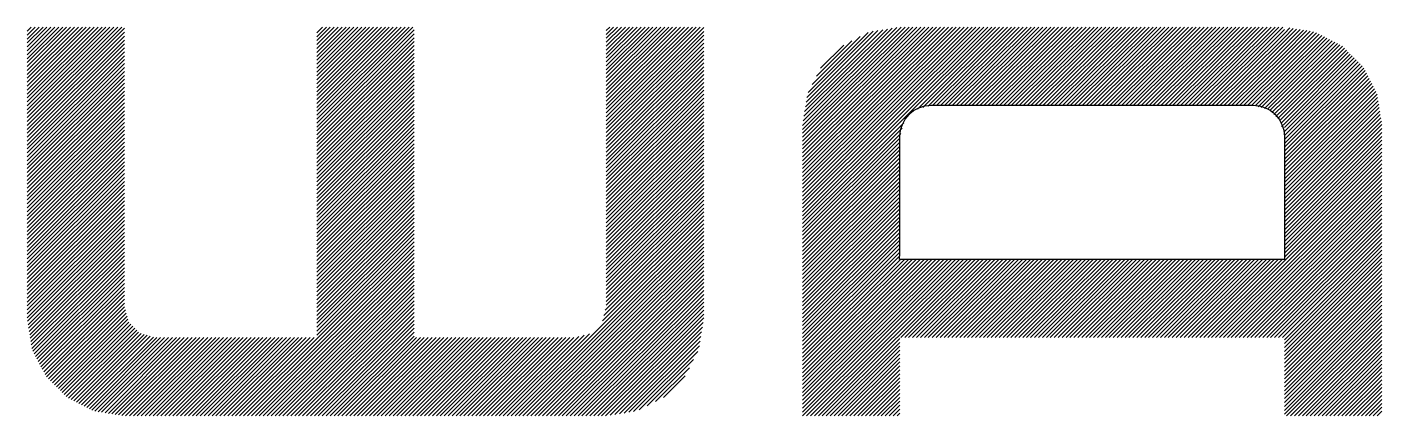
# Model space of a CAD drawing. Header units: millimetres. Extents: x -5 to 589, y -5 to 415.
# Drawn here: x 482.43 to 492.06, y 22.32 to 25.09 of the extents above; entities that cross this region are included whole.
import ezdxf

# ---------------------------------------------------------------- set-up
doc = ezdxf.new("R2010")
doc.units = ezdxf.units.MM
doc.header["$LTSCALE"] = 2
doc.layers.add('FRAME51', color=7, linetype='Continuous')

# ---------------------------------------------------------------- blocks, each defined once
blk = doc.blocks.new('A$C179A4FDD')
at = {"layer": 'FRAME51', "linetype": 'Continuous'}
for p, q in [((2.5949, 4.8759), (3.2676, 5.548)), ((2.5949, 4.9039), (3.2397, 5.548)), ((2.5949, 4.9318), (3.2117, 5.548)), ((2.5949, 4.9598), (3.1837, 5.548)), ((2.5949, 4.9877), (3.1557, 5.548)), ((2.5949, 5.0157), (3.1278, 5.548)), ((2.5949, 5.0436), (3.0998, 5.548)), ((2.5949, 5.0715), (3.0718, 5.548)), ((2.5949, 5.0995), (3.0439, 5.548)), ((2.5949, 5.1274), (3.0159, 5.548)), ((2.5949, 5.1554), (2.9879, 5.548)), ((2.5949, 5.1833), (2.9599, 5.548)), ((2.5949, 5.2113), (2.932, 5.548)), ((2.5949, 5.2392), (2.904, 5.548)), ((2.5949, 5.2671), (2.876, 5.548)), ((2.5949, 5.2951), (2.848, 5.548)), ((2.5949, 5.323), (2.8201, 5.548)), ((2.5949, 5.351), (2.7921, 5.548)), ((2.5949, 5.3789), (2.7641, 5.548)), ((2.5949, 5.4069), (2.7362, 5.548)), ((2.5949, 5.4348), (2.7082, 5.548)), ((2.5949, 5.4628), (2.6802, 5.548)), ((2.5949, 5.4907), (2.6522, 5.548)), ((2.5949, 5.5186), (2.6243, 5.548)), ((2.5949, 4.848), (3.2872, 5.5396)), ((2.5949, 4.82), (3.2872, 5.5117)), ((4.6534, 4.8646), (5.3375, 5.548)), ((4.6534, 4.8925), (5.3096, 5.548)), ((4.6534, 4.9204), (5.2816, 5.548)), ((4.6534, 4.9484), (5.2536, 5.548)), ((4.6534, 4.9763), (5.2257, 5.548)), ((4.6534, 5.0043), (5.1977, 5.548)), ((4.6534, 5.0322), (5.1697, 5.548)), ((4.6534, 5.0602), (5.1417, 5.548)), ((4.6534, 5.0881), (5.1138, 5.548)), ((4.6534, 5.1161), (5.0858, 5.548)), ((4.6534, 5.144), (5.0578, 5.548)), ((4.6534, 5.1719), (5.0299, 5.548)), ((4.6534, 5.1999), (5.0019, 5.548)), ((4.6534, 5.2278), (4.9739, 5.548)), ((4.6534, 5.2558), (4.9459, 5.548)), ((4.6534, 5.2837), (4.918, 5.548)), ((4.6534, 5.3117), (4.89, 5.548)), ((4.6534, 5.3396), (4.862, 5.548)), ((4.6534, 5.3675), (4.8341, 5.548)), ((4.6534, 5.3955), (4.8061, 5.548)), ((4.6534, 5.4234), (4.7781, 5.548)), ((4.6534, 5.4514), (4.7501, 5.548)), ((4.6534, 5.4793), (4.7222, 5.548)), ((4.6534, 5.5073), (4.6942, 5.548)), ((4.6534, 4.8366), (5.3457, 5.5282)), ((4.6534, 4.8087), (5.3457, 5.5003)), ((6.7119, 5.2723), (6.9879, 5.548)), ((6.7119, 5.3003), (6.9599, 5.548)), ((6.7119, 5.3282), (6.932, 5.548)), ((6.7119, 5.3562), (6.904, 5.548)), ((6.7119, 5.3841), (6.876, 5.548)), ((6.7119, 5.4121), (6.848, 5.548)), ((6.7119, 5.44), (6.8201, 5.548)), ((6.7119, 5.4679), (6.7921, 5.548)), ((6.7119, 5.4959), (6.7641, 5.548)), ((6.7119, 5.5238), (6.7361, 5.548)), ((6.712, 4.8811), (7.3795, 5.548)), ((6.712, 4.9091), (7.3515, 5.548)), ((6.712, 4.937), (7.3236, 5.548)), ((6.712, 4.965), (7.2956, 5.548)), ((6.712, 4.9929), (7.2676, 5.548)), ((6.712, 5.0208), (7.2396, 5.548)), ((6.712, 5.0488), (7.2117, 5.548)), ((6.712, 5.0767), (7.1837, 5.548)), ((6.712, 5.1047), (7.1557, 5.548)), ((6.712, 5.1326), (7.1278, 5.548)), ((6.712, 5.1606), (7.0998, 5.548)), ((6.712, 5.1885), (7.0718, 5.548)), ((6.712, 5.2164), (7.0438, 5.548)), ((6.712, 5.2444), (7.0159, 5.548)), ((6.712, 4.8532), (7.4046, 5.5451)), ((6.712, 4.8252), (7.4046, 5.5172)), ((8.1075, 4.1773), (9.4795, 5.548)), ((8.1075, 4.2053), (9.4515, 5.548)), ((8.1075, 4.2332), (9.4236, 5.548)), ((8.1075, 4.2612), (9.3956, 5.548)), ((8.1075, 4.2891), (9.3676, 5.548)), ((8.1075, 4.317), (9.3396, 5.548)), ((8.1075, 4.345), (9.3117, 5.548)), ((8.1075, 4.3729), (9.2837, 5.548)), ((8.1075, 4.4009), (9.2557, 5.548)), ((8.1075, 4.4288), (9.2278, 5.548)), ((8.1075, 4.4568), (9.1998, 5.548)), ((8.1075, 4.4847), (9.1718, 5.548)), ((8.1075, 4.5127), (9.1438, 5.548)), ((8.1075, 4.5406), (9.1159, 5.548)), ((8.1075, 4.5685), (9.0879, 5.548)), ((8.1075, 4.5965), (9.0599, 5.548)), ((8.1075, 4.6244), (9.032, 5.548)), ((8.1075, 4.6524), (9.004, 5.548)), ((8.1075, 4.6803), (8.976, 5.548)), ((8.1075, 4.7083), (8.948, 5.548)), ((8.1075, 4.7362), (8.9201, 5.548)), ((8.1075, 4.7642), (8.8921, 5.548)), ((8.1075, 4.7921), (8.8641, 5.548)), ((8.1075, 4.82), (8.8362, 5.548)), ((8.1075, 4.848), (8.8082, 5.548)), ((8.1113, 4.8797), (8.7765, 5.5443)), ((8.1166, 4.913), (8.7432, 5.539)), ((8.1219, 4.9463), (8.7099, 5.5336)), ((8.1273, 4.9795), (8.6766, 5.5283)), ((8.1326, 5.0128), (8.6432, 5.5229)), ((8.1379, 5.0461), (8.6099, 5.5176)), ((8.1464, 5.0825), (8.5741, 5.5097)), ((8.9233, 4.9644), (9.5075, 5.548)), ((8.9616, 4.9748), (9.5355, 5.548)), ((8.9999, 4.9851), (9.5634, 5.548)), ((9.0337, 4.9909), (9.5914, 5.548)), ((9.0617, 4.9909), (9.6194, 5.548)), ((9.0897, 4.9909), (9.6473, 5.548)), ((9.1176, 4.9909), (9.6753, 5.548)), ((9.1456, 4.9909), (9.7033, 5.548)), ((9.1736, 4.9909), (9.7313, 5.548)), ((9.2016, 4.9909), (9.7592, 5.548)), ((9.2295, 4.9909), (9.7872, 5.548)), ((9.2575, 4.9909), (9.8152, 5.548)), ((9.2855, 4.9909), (9.8431, 5.548)), ((9.3134, 4.9909), (9.8711, 5.548)), ((9.3414, 4.9909), (9.8991, 5.548)), ((9.3694, 4.9909), (9.9271, 5.548)), ((9.3974, 4.9909), (9.955, 5.548)), ((9.4253, 4.9909), (9.983, 5.548)), ((9.4533, 4.9909), (10.011, 5.548)), ((9.4813, 4.9909), (10.0389, 5.548)), ((9.5092, 4.9909), (10.0669, 5.548)), ((9.5372, 4.9909), (10.0949, 5.548)), ((9.5652, 4.9909), (10.1229, 5.548)), ((9.5932, 4.9909), (10.1508, 5.548)), ((9.6211, 4.9909), (10.1788, 5.548)), ((9.6491, 4.9909), (10.2068, 5.548)), ((9.6771, 4.9909), (10.2348, 5.548)), ((9.705, 4.9909), (10.2627, 5.548)), ((9.733, 4.9909), (10.2907, 5.548)), ((9.761, 4.9909), (10.3187, 5.548)), ((9.789, 4.9909), (10.3466, 5.548)), ((9.8169, 4.9909), (10.3746, 5.548)), ((9.8449, 4.9909), (10.4026, 5.548)), ((9.8729, 4.9909), (10.4306, 5.548)), ((9.9009, 4.9909), (10.4585, 5.548)), ((9.9288, 4.9909), (10.4865, 5.548)), ((9.9568, 4.9909), (10.5145, 5.548)), ((9.9848, 4.9909), (10.5424, 5.548)), ((10.0127, 4.9909), (10.5704, 5.548)), ((10.0407, 4.9909), (10.5984, 5.548)), ((10.0687, 4.9909), (10.6264, 5.548)), ((10.0967, 4.9909), (10.6543, 5.548)), ((10.1246, 4.9909), (10.6823, 5.548)), ((10.1526, 4.9909), (10.7103, 5.548)), ((10.1806, 4.9909), (10.7382, 5.548)), ((10.2085, 4.9909), (10.7662, 5.548)), ((10.2365, 4.9909), (10.7942, 5.548)), ((10.2645, 4.9909), (10.8222, 5.548)), ((10.2925, 4.9909), (10.8501, 5.548)), ((10.3204, 4.9909), (10.8781, 5.548)), ((10.3484, 4.9909), (10.9061, 5.548)), ((10.3764, 4.9909), (10.934, 5.548)), ((10.4043, 4.9909), (10.962, 5.548)), ((10.4323, 4.9909), (10.99, 5.548)), ((10.4603, 4.9909), (11.018, 5.548)), ((10.4883, 4.9909), (11.0459, 5.548)), ((10.5162, 4.9909), (11.0739, 5.548)), ((10.5442, 4.9909), (11.1019, 5.548)), ((10.5722, 4.9909), (11.1299, 5.548)), ((10.6002, 4.9909), (11.1578, 5.548)), ((10.6281, 4.9909), (11.1858, 5.548)), ((10.6561, 4.9909), (11.2138, 5.548)), ((10.6841, 4.9909), (11.2417, 5.548)), ((10.712, 4.9909), (11.2697, 5.548)), ((10.74, 4.9909), (11.2977, 5.548)), ((10.768, 4.9909), (11.3257, 5.548)), ((10.796, 4.9909), (11.3536, 5.548)), ((10.8239, 4.9909), (11.3816, 5.548)), ((10.8519, 4.9909), (11.4096, 5.548)), ((10.8799, 4.9909), (11.4375, 5.548)), ((10.9078, 4.9909), (11.4655, 5.548)), ((10.9358, 4.9909), (11.4935, 5.548)), ((10.9638, 4.9909), (11.5215, 5.548)), ((10.9918, 4.9909), (11.5319, 5.5305)), ((11.0197, 4.9909), (11.5319, 5.5025)), ((11.5319, 5.5025), (11.5711, 5.5417)), ((11.5319, 5.4746), (11.5952, 5.5378)), ((11.5319, 5.4466), (11.6193, 5.534)), ((11.5319, 5.4187), (11.6434, 5.5301)), ((11.5319, 5.3908), (11.6675, 5.5263)), ((11.5319, 5.3628), (11.6916, 5.5224)), ((11.5319, 5.3349), (11.7157, 5.5185)), ((11.5319, 5.3069), (11.7398, 5.5147)), ((11.5319, 5.279), (11.761, 5.5079)), ((11.5319, 5.251), (11.7795, 5.4984)), ((2.5949, 4.7921), (3.2872, 5.4837)), ((2.5949, 4.7642), (3.2872, 5.4558)), ((2.5949, 4.7362), (3.2872, 5.4278)), ((2.5949, 4.7083), (3.2872, 5.3999)), ((4.6534, 4.7807), (5.3457, 5.4723)), ((4.6534, 4.7528), (5.3457, 5.4444)), ((4.6534, 4.7248), (5.3457, 5.4165)), ((6.712, 4.7973), (7.4046, 5.4892)), ((6.712, 4.7693), (7.4046, 5.4613)), ((6.712, 4.7414), (7.4046, 5.4334)), ((6.712, 4.7135), (7.4046, 5.4054)), ((8.1761, 5.1401), (8.5162, 5.4799)), ((8.2057, 5.1977), (8.4583, 5.45)), ((8.2354, 5.2552), (8.4004, 5.4201)), ((11.0477, 4.9909), (11.5319, 5.4746)), ((11.0757, 4.9909), (11.5319, 5.4466)), ((11.1036, 4.9909), (11.5319, 5.4187)), ((11.5319, 5.2231), (11.7979, 5.4889)), ((11.5319, 5.1951), (11.8164, 5.4793)), ((11.5319, 5.1672), (11.8348, 5.4698)), ((11.5319, 5.1393), (11.8533, 5.4603)), ((11.5319, 5.1113), (11.8717, 5.4508)), ((11.5319, 5.0834), (11.8902, 5.4413)), ((11.5319, 5.0554), (11.9086, 5.4318)), ((11.5319, 5.0275), (11.9271, 5.4223)), ((11.5319, 4.9995), (11.9447, 5.4119)), ((11.5319, 4.9716), (11.9586, 5.3979)), ((2.5949, 4.6803), (3.2872, 5.3719)), ((2.5949, 4.6524), (3.2872, 5.344)), ((2.5949, 4.6244), (3.2872, 5.3161)), ((4.6534, 4.6969), (5.3457, 5.3885)), ((4.6534, 4.669), (5.3457, 5.3606)), ((4.6534, 4.641), (5.3457, 5.3326)), ((4.6534, 4.6131), (5.3457, 5.3047)), ((6.712, 4.6855), (7.4046, 5.3775)), ((6.712, 4.6576), (7.4046, 5.3495)), ((6.712, 4.6296), (7.4046, 5.3216)), ((11.1316, 4.9909), (11.5319, 5.3908)), ((11.1596, 4.9909), (11.5319, 5.3628)), ((11.1876, 4.9909), (11.5319, 5.3349)), ((11.2155, 4.9909), (11.5319, 5.3069)), ((11.5319, 4.9437), (11.9726, 5.384)), ((11.5319, 4.9157), (11.9866, 5.37)), ((11.5319, 4.8878), (12.0006, 5.356)), ((11.5319, 4.8598), (12.0146, 5.342)), ((11.5319, 4.8319), (12.0286, 5.3281)), ((11.5319, 4.8039), (12.0426, 5.3141)), ((11.5319, 4.776), (12.0566, 5.3001)), ((2.5949, 4.5965), (3.2872, 5.2881)), ((2.5949, 4.5685), (3.2872, 5.2602)), ((2.5949, 4.5406), (3.2872, 5.2322)), ((2.5949, 4.5127), (3.2872, 5.2043)), ((4.6534, 4.5851), (5.3457, 5.2767)), ((4.6534, 4.5572), (5.3457, 5.2488)), ((4.6534, 4.5292), (5.3457, 5.2208)), ((6.712, 4.6017), (7.4046, 5.2936)), ((6.712, 4.5737), (7.4046, 5.2657)), ((6.712, 4.5458), (7.4046, 5.2378)), ((6.712, 4.5178), (7.4046, 5.2098)), ((11.2435, 4.9909), (11.5319, 5.279)), ((11.2715, 4.9909), (11.5319, 5.251)), ((11.2995, 4.9909), (11.5319, 5.2231)), ((11.5319, 4.748), (12.0706, 5.2862)), ((11.5319, 4.7201), (12.0845, 5.2722)), ((11.5319, 4.6922), (12.0964, 5.2561)), ((11.5319, 4.6642), (12.1059, 5.2377)), ((11.5319, 4.6363), (12.1154, 5.2192)), ((11.5319, 4.6083), (12.125, 5.2008)), ((2.5949, 4.4847), (3.2872, 5.1763)), ((2.5949, 4.4568), (3.2872, 5.1484)), ((2.5949, 4.4288), (3.2872, 5.1205)), ((4.6534, 4.5013), (5.3457, 5.1929)), ((4.6534, 4.4733), (5.3457, 5.165)), ((4.6534, 4.4454), (5.3457, 5.137)), ((4.6534, 4.4175), (5.3457, 5.1091)), ((6.712, 4.4899), (7.4046, 5.1819)), ((6.712, 4.462), (7.4046, 5.1539)), ((6.712, 4.434), (7.4046, 5.126)), ((11.3237, 4.9872), (11.5319, 5.1951)), ((11.3457, 4.9812), (11.5319, 5.1672)), ((11.3677, 4.9753), (11.5319, 5.1393)), ((11.3898, 4.9693), (11.5319, 5.1113)), ((11.5319, 4.5804), (12.1345, 5.1824)), ((11.5319, 4.5524), (12.144, 5.1639)), ((11.5319, 4.5245), (12.1535, 5.1455)), ((11.5319, 4.4966), (12.1631, 5.1271)), ((11.5319, 4.4686), (12.1726, 5.1087)), ((2.5949, 4.4009), (3.2872, 5.0925)), ((2.5949, 4.3729), (3.2872, 5.0646)), ((2.5949, 4.345), (3.2872, 5.0366)), ((2.5949, 4.3171), (3.2872, 5.0087)), ((4.6534, 4.3895), (5.3457, 5.0811)), ((4.6534, 4.3616), (5.3457, 5.0532)), ((4.6534, 4.3336), (5.3457, 5.0252)), ((6.712, 4.4061), (7.4046, 5.098)), ((6.712, 4.3781), (7.4046, 5.0701)), ((6.712, 4.3502), (7.4046, 5.0421)), ((6.712, 4.3222), (7.4046, 5.0142)), ((11.4118, 4.9634), (11.5319, 5.0834)), ((11.4297, 4.9533), (11.5319, 5.0554)), ((11.4436, 4.9393), (11.5319, 5.0275)), ((11.5319, 4.4407), (12.1821, 5.0902)), ((11.5319, 4.4127), (12.1907, 5.0708)), ((11.5319, 4.3848), (12.1945, 5.0468)), ((11.5319, 4.3568), (12.1984, 5.0227)), ((2.5949, 4.2891), (3.2872, 4.9807)), ((2.5949, 4.2612), (3.2872, 4.9528)), ((2.5949, 4.2332), (3.2872, 4.9248)), ((4.6534, 4.3057), (5.3457, 4.9973)), ((4.6534, 4.2777), (5.3457, 4.9694)), ((4.6534, 4.2498), (5.3457, 4.9414)), ((4.6534, 4.2218), (5.3457, 4.9135)), ((6.712, 4.2943), (7.4046, 4.9863)), ((6.712, 4.2664), (7.4046, 4.9583)), ((6.712, 4.2384), (7.4046, 4.9304)), ((11.4575, 4.9252), (11.5319, 4.9995)), ((11.4714, 4.9112), (11.5319, 4.9716)), ((11.4854, 4.8972), (11.5319, 4.9437)), ((11.4993, 4.8831), (11.5319, 4.9157)), ((11.5319, 4.3289), (12.2023, 4.9986)), ((11.5319, 4.3009), (12.2062, 4.9745)), ((11.5319, 4.273), (12.21, 4.9505)), ((11.5319, 4.2451), (12.2139, 4.9264)), ((2.5949, 4.2053), (3.2872, 4.8969)), ((2.5949, 4.1773), (3.2872, 4.869)), ((2.5949, 4.1494), (3.2872, 4.841)), ((4.6534, 4.1939), (5.3457, 4.8855)), ((4.6534, 4.166), (5.3457, 4.8576)), ((4.6534, 4.138), (5.3457, 4.8296)), ((6.712, 4.2105), (7.4046, 4.9024)), ((6.712, 4.1825), (7.4046, 4.8745)), ((6.712, 4.1546), (7.4046, 4.8465)), ((6.712, 4.1266), (7.4046, 4.8186)), ((8.1075, 4.1494), (8.8259, 4.8671)), ((8.1075, 4.1214), (8.8158, 4.8291)), ((11.5066, 4.8625), (11.5319, 4.8878)), ((11.5125, 4.8405), (11.5319, 4.8598)), ((11.5319, 4.2171), (12.2178, 4.9023)), ((11.5319, 4.1892), (12.2216, 4.8782)), ((11.5319, 4.1612), (12.2252, 4.8539)), ((11.5319, 4.1333), (12.2252, 4.8259)), ((2.5949, 4.1214), (3.2872, 4.8131)), ((2.5949, 4.0935), (3.2872, 4.7851)), ((2.5949, 4.0656), (3.2872, 4.7572)), ((2.5949, 4.0376), (3.2872, 4.7292)), ((4.6534, 4.1101), (5.3457, 4.8017)), ((4.6534, 4.0821), (5.3457, 4.7737)), ((4.6534, 4.0542), (5.3457, 4.7458)), ((6.712, 4.0987), (7.4046, 4.7907)), ((6.712, 4.0707), (7.4046, 4.7627)), ((6.712, 4.0428), (7.4046, 4.7348)), ((8.1075, 4.0935), (8.8057, 4.791)), ((8.1075, 4.0656), (8.7994, 4.7568)), ((8.1075, 4.0376), (8.7994, 4.7289)), ((11.5319, 4.1053), (12.2252, 4.798)), ((11.5319, 4.0774), (12.2252, 4.77)), ((11.5319, 4.0495), (12.2252, 4.7421)), ((2.5949, 4.0097), (3.2872, 4.7013)), ((2.5949, 3.9817), (3.2872, 4.6733)), ((2.5949, 3.9538), (3.2872, 4.6454)), ((4.6534, 4.0262), (5.3457, 4.7179)), ((4.6534, 3.9983), (5.3457, 4.6899)), ((4.6534, 3.9704), (5.3457, 4.662)), ((4.6534, 3.9424), (5.3457, 4.634)), ((6.712, 4.0149), (7.4046, 4.7068)), ((6.712, 3.9869), (7.4046, 4.6789)), ((6.712, 3.959), (7.4046, 4.6509)), ((6.712, 3.931), (7.4046, 4.623)), ((8.1075, 4.0097), (8.7994, 4.7009)), ((8.1075, 3.9817), (8.7994, 4.673)), ((8.1075, 3.9538), (8.7994, 4.6451)), ((11.5319, 4.0215), (12.2252, 4.7141)), ((11.5319, 3.9936), (12.2252, 4.6862)), ((11.5319, 3.9656), (12.2252, 4.6582)), ((11.5319, 3.9377), (12.2252, 4.6303)), ((2.5949, 3.9258), (3.2872, 4.6175)), ((2.5949, 3.8979), (3.2872, 4.5895)), ((2.5949, 3.8699), (3.2872, 4.5616)), ((2.5949, 3.842), (3.2872, 4.5336)), ((4.6534, 3.9145), (5.3457, 4.6061)), ((4.6534, 3.8865), (5.3457, 4.5781)), ((4.6534, 3.8586), (5.3457, 4.5502)), ((6.712, 3.9031), (7.4046, 4.595)), ((6.712, 3.8751), (7.4046, 4.5671)), ((6.712, 3.8472), (7.4046, 4.5392)), ((8.1075, 3.9258), (8.7994, 4.6171)), ((8.1075, 3.8979), (8.7994, 4.5892)), ((8.1075, 3.8699), (8.7994, 4.5612)), ((8.1075, 3.842), (8.7994, 4.5333)), ((10.9868, 3.3373), (12.2252, 4.5744)), ((11.0148, 3.3373), (12.2252, 4.5465)), ((11.5319, 3.9097), (12.2252, 4.6024)), ((2.5949, 3.8141), (3.2872, 4.5057)), ((2.5949, 3.7861), (3.2872, 4.4777)), ((2.5949, 3.7582), (3.2872, 4.4498)), ((4.6534, 3.8306), (5.3457, 4.5222)), ((4.6534, 3.8027), (5.3457, 4.4943)), ((4.6534, 3.7747), (5.3457, 4.4664)), ((4.6534, 3.7468), (5.3457, 4.4384)), ((6.712, 3.8192), (7.4046, 4.5112)), ((6.712, 3.7913), (7.4046, 4.4833)), ((6.712, 3.7634), (7.4046, 4.4553)), ((8.1075, 3.8141), (8.7994, 4.5053)), ((8.1075, 3.7861), (8.7994, 4.4774)), ((8.1075, 3.7582), (8.7994, 4.4494)), ((11.0428, 3.3373), (12.2252, 4.5185)), ((11.0707, 3.3373), (12.2252, 4.4906)), ((11.0987, 3.3373), (12.2252, 4.4626)), ((11.1267, 3.3373), (12.2252, 4.4347)), ((2.5949, 3.7302), (3.2872, 4.4218)), ((2.5949, 3.7023), (3.2872, 4.3939)), ((2.5949, 3.6743), (3.2872, 4.366)), ((2.5949, 3.6464), (3.2872, 4.338)), ((4.6534, 3.7189), (5.3457, 4.4105)), ((4.6534, 3.6909), (5.3457, 4.3825)), ((4.6534, 3.663), (5.3457, 4.3546)), ((6.712, 3.7354), (7.4046, 4.4274)), ((6.712, 3.7075), (7.4046, 4.3994)), ((6.712, 3.6795), (7.4046, 4.3715)), ((6.712, 3.6516), (7.4046, 4.3435)), ((8.1075, 3.7302), (8.7994, 4.4215)), ((8.1075, 3.7023), (8.7994, 4.3936)), ((8.1075, 3.6743), (8.7994, 4.3656)), ((8.1075, 3.6464), (8.7994, 4.3377)), ((11.1546, 3.3373), (12.2252, 4.4068)), ((11.1826, 3.3373), (12.2252, 4.3788)), ((11.2106, 3.3373), (12.2252, 4.3509)), ((2.5949, 3.6185), (3.2872, 4.3101)), ((2.5949, 3.5905), (3.2872, 4.2821)), ((2.5949, 3.5626), (3.2872, 4.2542)), ((4.6534, 3.635), (5.3457, 4.3266)), ((4.6534, 3.6071), (5.3457, 4.2987)), ((4.6534, 3.5791), (5.3457, 4.2708)), ((4.6534, 3.5512), (5.3457, 4.2428)), ((6.712, 3.6236), (7.4046, 4.3156)), ((6.712, 3.5957), (7.4046, 4.2877)), ((6.712, 3.5678), (7.4046, 4.2597)), ((8.1075, 3.6184), (8.7994, 4.3097)), ((8.1075, 3.5905), (8.7994, 4.2818)), ((8.1075, 3.5626), (8.7994, 4.2538)), ((11.2386, 3.3373), (12.2252, 4.3229)), ((11.2665, 3.3372), (12.2252, 4.295)), ((11.2945, 3.3372), (12.2252, 4.267)), ((11.3225, 3.3372), (12.2252, 4.2391)), ((2.5949, 3.5346), (3.2872, 4.2262)), ((2.5949, 3.5067), (3.2872, 4.1983)), ((2.5949, 3.4787), (3.2872, 4.1704)), ((2.5978, 3.4537), (3.2872, 4.1424)), ((4.6534, 3.5232), (5.3457, 4.2149)), ((4.6534, 3.4953), (5.3457, 4.1869)), ((4.6534, 3.4674), (5.3457, 4.159)), ((6.0354, 2.7801), (7.4046, 4.1479)), ((6.684, 3.456), (7.4046, 4.1759)), ((6.6942, 3.4941), (7.4046, 4.2038)), ((6.7044, 3.5322), (7.4046, 4.2318)), ((8.1075, 3.5346), (8.7994, 4.2259)), ((8.1075, 3.5067), (8.7994, 4.1979)), ((8.1075, 3.4787), (8.7994, 4.17)), ((8.1075, 3.4508), (8.7994, 4.1421)), ((11.3504, 3.3372), (12.2252, 4.2111)), ((11.3784, 3.3372), (12.2252, 4.1832)), ((11.4064, 3.3372), (12.2252, 4.1553)), ((2.6017, 3.4297), (3.2872, 4.1145)), ((2.6056, 3.4056), (3.2872, 4.0865)), ((2.6094, 3.3815), (3.2872, 4.0586)), ((4.6534, 3.4394), (5.3457, 4.131)), ((4.6534, 3.4115), (5.3457, 4.1031)), ((4.6534, 3.3835), (5.3457, 4.0751)), ((4.6534, 3.3556), (5.3457, 4.0472)), ((6.0634, 2.7801), (7.4046, 4.12)), ((6.0914, 2.7801), (7.4046, 4.092)), ((6.1193, 2.7801), (7.4046, 4.0641)), ((8.1075, 3.4228), (8.7994, 4.1141)), ((8.1075, 3.3949), (8.7994, 4.0862)), ((8.1075, 3.3669), (8.7994, 4.0582)), ((11.4344, 3.3372), (12.2252, 4.1273)), ((11.4623, 3.3372), (12.2252, 4.0994)), ((11.4903, 3.3372), (12.2252, 4.0714)), ((2.6133, 3.3574), (3.2872, 4.0306)), ((2.6172, 3.3334), (3.2872, 4.0027)), ((2.6211, 3.3093), (3.2872, 3.9747)), ((4.1054, 2.7801), (5.3457, 4.0193)), ((4.1333, 2.7801), (5.3457, 3.9913)), ((4.1613, 2.7801), (5.3457, 3.9634)), ((6.1473, 2.7801), (7.4046, 4.0362)), ((6.1753, 2.7801), (7.4046, 4.0082)), ((6.2033, 2.7801), (7.4046, 3.9803)), ((6.2312, 2.7801), (7.4046, 3.9523)), ((8.1075, 3.339), (8.7994, 4.0303)), ((8.1075, 3.3111), (8.7994, 4.0023)), ((8.1075, 3.2831), (8.7994, 3.9744)), ((11.5183, 3.3372), (12.2252, 4.0435)), ((11.5319, 3.3229), (12.2252, 4.0155)), ((11.5319, 3.295), (12.2252, 3.9876)), ((11.5319, 3.267), (12.2252, 3.9596)), ((2.6249, 3.2852), (3.2872, 3.9468)), ((2.6288, 3.2611), (3.2872, 3.9189)), ((2.6366, 3.2409), (3.2872, 3.8909)), ((2.6461, 3.2225), (3.2872, 3.863)), ((4.1893, 2.7801), (5.3457, 3.9354)), ((4.2173, 2.7801), (5.3457, 3.9075)), ((4.2452, 2.7801), (5.3457, 3.8795)), ((6.2592, 2.7801), (7.4046, 3.9244)), ((6.2872, 2.7801), (7.4046, 3.8964)), ((6.3151, 2.7801), (7.4046, 3.8685)), ((8.1075, 3.2552), (8.7994, 3.9465)), ((8.1075, 3.2272), (8.7994, 3.9185)), ((8.1075, 2.7801), (9.2228, 3.8944)), ((8.1075, 2.8081), (9.1948, 3.8944)), ((8.1075, 2.836), (9.1669, 3.8944)), ((8.1075, 2.864), (9.1389, 3.8944)), ((8.1075, 2.8919), (9.1109, 3.8944)), ((8.1075, 2.9198), (9.0829, 3.8944)), ((8.1075, 2.9478), (9.055, 3.8944)), ((8.1075, 2.9757), (9.027, 3.8944)), ((8.1075, 3.0037), (8.999, 3.8944)), ((8.1075, 3.0316), (8.9711, 3.8944)), ((8.1075, 3.0596), (8.9431, 3.8944)), ((8.1075, 3.0875), (8.9151, 3.8944)), ((8.1075, 3.1155), (8.8871, 3.8944)), ((8.1075, 3.1434), (8.8592, 3.8944)), ((8.1075, 3.1713), (8.8312, 3.8944)), ((8.1075, 3.1993), (8.8032, 3.8944)), ((8.1354, 2.7801), (9.2508, 3.8944)), ((8.1634, 2.7801), (9.2788, 3.8944)), ((8.1914, 2.7801), (9.3067, 3.8944)), ((8.2193, 2.7801), (9.3347, 3.8944)), ((8.805, 3.3372), (9.3627, 3.8944)), ((8.833, 3.3372), (9.3906, 3.8944)), ((8.8609, 3.3372), (9.4186, 3.8944)), ((8.8889, 3.3372), (9.4466, 3.8944)), ((8.9169, 3.3372), (9.4746, 3.8944)), ((8.9449, 3.3372), (9.5025, 3.8944)), ((8.9728, 3.3372), (9.5305, 3.8944)), ((9.0008, 3.3372), (9.5585, 3.8944)), ((9.0288, 3.3372), (9.5864, 3.8944)), ((9.0567, 3.3372), (9.6144, 3.8944)), ((9.0847, 3.3372), (9.6424, 3.8944)), ((9.1127, 3.3372), (9.6704, 3.8944)), ((9.1407, 3.3372), (9.6983, 3.8944)), ((9.1686, 3.3372), (9.7263, 3.8944)), ((9.1966, 3.3372), (9.7543, 3.8944)), ((9.2246, 3.3372), (9.7822, 3.8944)), ((9.2526, 3.3372), (9.8102, 3.8944)), ((9.2805, 3.3372), (9.8382, 3.8944)), ((9.3085, 3.3373), (9.8662, 3.8944)), ((9.3365, 3.3373), (9.8941, 3.8944)), ((9.3644, 3.3373), (9.9221, 3.8944)), ((9.3924, 3.3373), (9.9501, 3.8944)), ((9.4204, 3.3373), (9.978, 3.8944)), ((9.4484, 3.3373), (10.006, 3.8944)), ((9.4763, 3.3373), (10.034, 3.8944)), ((9.5043, 3.3373), (10.062, 3.8944)), ((9.5323, 3.3373), (10.0899, 3.8944)), ((9.5602, 3.3373), (10.1179, 3.8944)), ((9.5882, 3.3373), (10.1459, 3.8944)), ((9.6162, 3.3373), (10.1739, 3.8944)), ((9.6442, 3.3373), (10.2018, 3.8944)), ((9.6721, 3.3373), (10.2298, 3.8944)), ((9.7001, 3.3373), (10.2578, 3.8944)), ((9.7281, 3.3373), (10.2857, 3.8944)), ((9.756, 3.3373), (10.3137, 3.8944)), ((9.784, 3.3373), (10.3417, 3.8944)), ((9.812, 3.3373), (10.3697, 3.8944)), ((9.84, 3.3373), (10.3976, 3.8944)), ((9.8679, 3.3373), (10.4256, 3.8944)), ((9.8959, 3.3373), (10.4536, 3.8944)), ((9.9239, 3.3373), (10.4815, 3.8944)), ((9.9519, 3.3373), (10.5095, 3.8944)), ((9.9798, 3.3373), (10.5375, 3.8944)), ((10.0078, 3.3373), (10.5655, 3.8944)), ((10.0358, 3.3373), (10.5934, 3.8944)), ((10.0637, 3.3373), (10.6214, 3.8944)), ((10.0917, 3.3373), (10.6494, 3.8944)), ((10.1197, 3.3373), (10.6773, 3.8944)), ((10.1477, 3.3373), (10.7053, 3.8944)), ((10.1756, 3.3373), (10.7333, 3.8944)), ((10.2036, 3.3373), (10.7613, 3.8944)), ((10.2316, 3.3373), (10.7892, 3.8944)), ((10.2595, 3.3373), (10.8172, 3.8944)), ((10.2875, 3.3373), (10.8452, 3.8944)), ((10.3155, 3.3373), (10.8732, 3.8944)), ((10.3435, 3.3373), (10.9011, 3.8944)), ((10.3714, 3.3373), (10.9291, 3.8944)), ((10.3994, 3.3373), (10.9571, 3.8944)), ((10.4274, 3.3373), (10.985, 3.8944)), ((10.4554, 3.3373), (11.013, 3.8944)), ((10.4833, 3.3373), (11.041, 3.8944)), ((10.5113, 3.3373), (11.069, 3.8944)), ((10.5393, 3.3373), (11.0969, 3.8944)), ((10.5672, 3.3373), (11.1249, 3.8944)), ((10.5952, 3.3373), (11.1529, 3.8944)), ((10.6232, 3.3373), (11.1808, 3.8944)), ((10.6512, 3.3373), (11.2088, 3.8944)), ((10.6791, 3.3373), (11.2368, 3.8944)), ((10.7071, 3.3373), (11.2648, 3.8944)), ((10.7351, 3.3373), (11.2927, 3.8944)), ((10.763, 3.3373), (11.3207, 3.8944)), ((10.791, 3.3373), (11.3487, 3.8944)), ((10.819, 3.3373), (11.3767, 3.8944)), ((10.847, 3.3373), (11.4046, 3.8944)), ((10.8749, 3.3373), (11.4326, 3.8944)), ((10.9029, 3.3373), (11.4606, 3.8944)), ((10.9309, 3.3373), (11.4885, 3.8944)), ((10.9588, 3.3373), (11.5165, 3.8944)), ((11.5319, 3.2391), (12.2252, 3.9317)), ((11.5319, 3.2111), (12.2252, 3.9038)), ((11.5319, 3.1832), (12.2252, 3.8758)), ((2.6556, 3.2041), (3.2872, 3.835)), ((2.6651, 3.1856), (3.2872, 3.8071)), ((2.6746, 3.1672), (3.2872, 3.7791)), ((4.2732, 2.7801), (5.3457, 3.8516)), ((4.3012, 2.7801), (5.3457, 3.8236)), ((4.3291, 2.7801), (5.3457, 3.7957)), ((4.3571, 2.7801), (5.3457, 3.7678)), ((6.3431, 2.7801), (7.4046, 3.8406)), ((6.3711, 2.7801), (7.4046, 3.8126)), ((6.3991, 2.7801), (7.4046, 3.7847)), ((6.427, 2.7801), (7.4046, 3.7567)), ((11.5319, 3.1552), (12.2252, 3.8479)), ((11.5319, 3.1273), (12.2252, 3.8199)), ((11.5319, 3.0993), (12.2252, 3.792)), ((11.5319, 3.0714), (12.2252, 3.764)), ((2.6841, 3.1487), (3.2872, 3.7512)), ((2.6936, 3.1303), (3.2872, 3.7232)), ((2.7031, 3.1118), (3.2872, 3.6953)), ((2.7127, 3.0934), (3.2872, 3.6674)), ((4.3851, 2.7801), (5.3457, 3.7398)), ((4.4131, 2.7801), (5.3457, 3.7119)), ((4.441, 2.7801), (5.3457, 3.6839)), ((6.455, 2.7801), (7.4046, 3.7288)), ((6.483, 2.7801), (7.4046, 3.7008)), ((6.511, 2.7801), (7.4046, 3.6729)), ((11.5319, 3.0435), (12.2252, 3.7361)), ((11.5319, 3.0155), (12.2252, 3.7082)), ((11.5319, 2.9876), (12.2252, 3.6802)), ((2.7222, 3.075), (3.2872, 3.6394)), ((2.7334, 3.0583), (3.2872, 3.6115)), ((2.7474, 3.0443), (3.2872, 3.5835)), ((4.469, 2.7801), (5.3457, 3.656)), ((4.497, 2.7801), (5.3457, 3.628)), ((4.5249, 2.7801), (5.3457, 3.6001)), ((4.5529, 2.7801), (5.3457, 3.5721)), ((6.5389, 2.7801), (7.4046, 3.6449)), ((6.5669, 2.7801), (7.4046, 3.617)), ((6.5949, 2.7801), (7.4046, 3.5891)), ((11.5319, 2.9596), (12.2252, 3.6523)), ((11.5319, 2.9317), (12.2252, 3.6243)), ((11.5319, 2.9037), (12.2252, 3.5964)), ((11.5319, 2.8758), (12.2252, 3.5684)), ((2.7614, 3.0303), (3.2883, 3.5566)), ((2.7753, 3.0163), (3.2941, 3.5346)), ((2.7893, 3.0023), (3.3, 3.5125)), ((2.8033, 2.9883), (3.3059, 3.4904)), ((2.8172, 2.9743), (3.3118, 3.4684)), ((4.5809, 2.7801), (5.3457, 3.5442)), ((4.6089, 2.7801), (5.3457, 3.5163)), ((4.6368, 2.7801), (5.3457, 3.4883)), ((6.6228, 2.7801), (7.4046, 3.5611)), ((6.6508, 2.7801), (7.4046, 3.5332)), ((6.6788, 2.7801), (7.4046, 3.5052)), ((6.7068, 2.7801), (7.4046, 3.4773)), ((11.5319, 2.8478), (12.2252, 3.5405)), ((11.5319, 2.8199), (12.2252, 3.5125)), ((11.5319, 2.792), (12.2252, 3.4846)), ((2.8312, 2.9603), (3.3184, 3.447)), ((2.8452, 2.9463), (3.3323, 3.433)), ((2.8591, 2.9323), (3.3462, 3.4189)), ((2.8731, 2.9183), (3.3601, 3.4048)), ((2.8901, 2.9074), (3.374, 3.3908)), ((2.9085, 2.8978), (3.3879, 3.3767)), ((4.6648, 2.7801), (5.3457, 3.4604)), ((4.6928, 2.7801), (5.3457, 3.4324)), ((4.7207, 2.7801), (5.3457, 3.4045)), ((4.7487, 2.7801), (5.3457, 3.3765)), ((6.7391, 2.7845), (7.4002, 3.445)), ((6.7725, 2.7899), (7.3949, 3.4117)), ((6.8058, 2.7952), (7.3895, 3.3784)), ((11.548, 2.7801), (12.2252, 3.4567)), ((11.576, 2.7801), (12.2252, 3.4287)), ((11.604, 2.7801), (12.2252, 3.4008)), ((11.6319, 2.7801), (12.2252, 3.3728)), ((2.9269, 2.8883), (3.4048, 3.3657)), ((2.9454, 2.8788), (3.4268, 3.3597)), ((2.9638, 2.8692), (3.4488, 3.3538)), ((2.9822, 2.8597), (3.4708, 3.3478)), ((3.0006, 2.8502), (3.4928, 3.3419)), ((3.0191, 2.8406), (3.5162, 3.3372)), ((3.0375, 2.8311), (3.5442, 3.3372)), ((3.0559, 2.8216), (3.5721, 3.3372)), ((3.0764, 2.8141), (3.6001, 3.3372)), ((3.1005, 2.8102), (3.6281, 3.3372)), ((3.1246, 2.8063), (3.656, 3.3372)), ((3.1487, 2.8024), (3.684, 3.3372)), ((3.1728, 2.7986), (3.712, 3.3372)), ((3.1969, 2.7947), (3.74, 3.3372)), ((3.2209, 2.7908), (3.7679, 3.3372)), ((3.245, 2.7869), (3.7959, 3.3372)), ((3.2691, 2.783), (3.8239, 3.3372)), ((3.2942, 2.7801), (3.8518, 3.3372)), ((3.3221, 2.7801), (3.8798, 3.3372)), ((3.3501, 2.7801), (3.9078, 3.3372)), ((3.3781, 2.7801), (3.9358, 3.3372)), ((3.4061, 2.7801), (3.9637, 3.3372)), ((3.434, 2.7801), (3.9917, 3.3372)), ((3.462, 2.7801), (4.0197, 3.3372)), ((3.49, 2.7801), (4.0477, 3.3372)), ((3.518, 2.7801), (4.0756, 3.3372)), ((3.5459, 2.7801), (4.1036, 3.3372)), ((3.5739, 2.7801), (4.1316, 3.3372)), ((3.6019, 2.7801), (4.1595, 3.3372)), ((3.6298, 2.7801), (4.1875, 3.3372)), ((3.6578, 2.7801), (4.2155, 3.3372)), ((3.6858, 2.7801), (4.2435, 3.3372)), ((3.7138, 2.7801), (4.2714, 3.3372)), ((3.7417, 2.7801), (4.2994, 3.3372)), ((3.7697, 2.7801), (4.3274, 3.3372)), ((3.7977, 2.7801), (4.3553, 3.3372)), ((3.8256, 2.7801), (4.3833, 3.3372)), ((3.8536, 2.7801), (4.4113, 3.3372)), ((3.8816, 2.7801), (4.4393, 3.3372)), ((3.9096, 2.7801), (4.4672, 3.3372)), ((3.9375, 2.7801), (4.4952, 3.3372)), ((3.9655, 2.7801), (4.5232, 3.3372)), ((3.9935, 2.7801), (4.5511, 3.3372)), ((4.0214, 2.7801), (4.5791, 3.3372)), ((4.0494, 2.7801), (4.6071, 3.3372)), ((4.0774, 2.7801), (4.6351, 3.3372)), ((4.7767, 2.7801), (5.3457, 3.3486)), ((4.8047, 2.7801), (5.3623, 3.3372)), ((4.8326, 2.7801), (5.3903, 3.3372)), ((4.8606, 2.7801), (5.4183, 3.3372)), ((4.8886, 2.7801), (5.4462, 3.3372)), ((4.9165, 2.7801), (5.4742, 3.3372)), ((4.9445, 2.7801), (5.5022, 3.3372)), ((4.9725, 2.7801), (5.5302, 3.3372)), ((5.0005, 2.7801), (5.5581, 3.3372)), ((5.0284, 2.7801), (5.5861, 3.3372)), ((5.0564, 2.7801), (5.6141, 3.3372)), ((5.0844, 2.7801), (5.642, 3.3372)), ((5.1124, 2.7801), (5.67, 3.3372)), ((5.1403, 2.7801), (5.698, 3.3372)), ((5.1683, 2.7801), (5.726, 3.3372)), ((5.1963, 2.7801), (5.7539, 3.3372)), ((5.2242, 2.7801), (5.7819, 3.3372)), ((5.2522, 2.7801), (5.8099, 3.3372)), ((5.2802, 2.7801), (5.8379, 3.3372)), ((5.3082, 2.7801), (5.8658, 3.3372)), ((5.3361, 2.7801), (5.8938, 3.3372)), ((5.3641, 2.7801), (5.9218, 3.3372)), ((5.3921, 2.7801), (5.9497, 3.3372)), ((5.42, 2.7801), (5.9777, 3.3372)), ((5.448, 2.7801), (6.0057, 3.3372)), ((5.476, 2.7801), (6.0337, 3.3372)), ((5.504, 2.7801), (6.0616, 3.3372)), ((5.5319, 2.7801), (6.0896, 3.3372)), ((5.5599, 2.7801), (6.1176, 3.3372)), ((5.5879, 2.7801), (6.1455, 3.3372)), ((5.6158, 2.7801), (6.1735, 3.3372)), ((5.6438, 2.7801), (6.2015, 3.3372)), ((5.6718, 2.7801), (6.2295, 3.3372)), ((5.6998, 2.7801), (6.2574, 3.3372)), ((5.7277, 2.7801), (6.2854, 3.3372)), ((5.7557, 2.7801), (6.3134, 3.3372)), ((5.7837, 2.7801), (6.3414, 3.3372)), ((5.8117, 2.7801), (6.3693, 3.3372)), ((5.8396, 2.7801), (6.3973, 3.3372)), ((5.8676, 2.7801), (6.4253, 3.3372)), ((5.8956, 2.7801), (6.4532, 3.3372)), ((5.9235, 2.7801), (6.4812, 3.3372)), ((5.9515, 2.7801), (6.5164, 3.3445)), ((5.9795, 2.7801), (6.5549, 3.3549)), ((6.0075, 2.7801), (6.5933, 3.3654)), ((6.8391, 2.8006), (7.3842, 3.3451)), ((6.8725, 2.806), (7.3788, 3.3118)), ((6.9058, 2.8114), (7.3734, 3.2785)), ((8.2473, 2.7801), (8.7994, 3.3317)), ((8.2753, 2.7801), (8.7994, 3.3037)), ((8.3033, 2.7801), (8.7994, 3.2758)), ((11.6599, 2.7801), (12.2252, 3.3449)), ((11.6879, 2.7801), (12.2252, 3.3169)), ((11.7158, 2.7801), (12.2252, 3.289)), ((6.9449, 2.8224), (7.3618, 3.239)), ((7.0029, 2.8524), (7.3321, 3.1813)), ((8.3312, 2.7801), (8.7994, 3.2479)), ((8.3592, 2.7801), (8.7994, 3.2199)), ((8.3872, 2.7801), (8.7994, 3.192)), ((11.7438, 2.7801), (12.2252, 3.261)), ((11.7718, 2.7801), (12.2252, 3.2331)), ((11.7998, 2.7801), (12.2252, 3.2052)), ((7.0609, 2.8824), (7.3023, 3.1236)), ((8.4152, 2.7801), (8.7994, 3.164)), ((8.4431, 2.7801), (8.7994, 3.1361)), ((8.4711, 2.7801), (8.7994, 3.1081)), ((11.8277, 2.7801), (12.2252, 3.1772)), ((11.8557, 2.7801), (12.2252, 3.1493)), ((11.8837, 2.7801), (12.2252, 3.1213)), ((11.9116, 2.7801), (12.2252, 3.0934)), ((7.1189, 2.9124), (7.2725, 3.0659)), ((8.4991, 2.7801), (8.7994, 3.0802)), ((8.527, 2.7801), (8.7994, 3.0522)), ((8.555, 2.7801), (8.7994, 3.0243)), ((8.583, 2.7801), (8.7994, 2.9964)), ((11.9396, 2.7801), (12.2252, 3.0654)), ((11.9676, 2.7801), (12.2252, 3.0375)), ((11.9956, 2.7801), (12.2252, 3.0096)), ((8.611, 2.7801), (8.7994, 2.9684)), ((8.6389, 2.7801), (8.7994, 2.9405)), ((8.6669, 2.7801), (8.7994, 2.9125)), ((12.0235, 2.7801), (12.2252, 2.9816)), ((12.0515, 2.7801), (12.2252, 2.9537)), ((12.0795, 2.7801), (12.2252, 2.9257)), ((12.1075, 2.7801), (12.2252, 2.8978)), ((8.6949, 2.7801), (8.7994, 2.8846)), ((8.7228, 2.7801), (8.7994, 2.8566)), ((8.7508, 2.7801), (8.7994, 2.8287)), ((8.7788, 2.7801), (8.7994, 2.8008)), ((12.1354, 2.7801), (12.2252, 2.8698)), ((12.1634, 2.7801), (12.2252, 2.8419)), ((12.1914, 2.7801), (12.2252, 2.8139))]:
    blk.add_line(p, q, dxfattribs=at)
blk.add_open_spline([(8.7964, 3.8934), (8.801, 3.8982), (8.7994, 4.6449), (8.7994, 4.8914), (8.8975, 4.9909), (9.1468, 4.9909), (11.1845, 4.9909), (11.4338, 4.9909), (11.5319, 4.8914), (11.5319, 4.6449), (11.5319, 3.8897), (11.5319, 3.8967)], degree=3, knots=[0.1666667, 0.1666667, 0.1666667, 0.1666667, 0.3333333, 0.3333333, 0.5, 0.5, 0.6666667, 0.6666667, 0.8333333, 0.8333333, 1, 1, 1, 1], dxfattribs=at)
blk.add_open_spline([(11.5342, 3.8944), (11.5296, 3.8944), (8.8024, 3.8926), (8.7964, 3.8934)], degree=3, dxfattribs=at)

msp = doc.modelspace()

# ---------------------------------------------------------------- block references
at = {"layer": 'FRAME51', "linetype": 'Continuous', "lineweight": 0}
msp.add_blockref('A$C179A4FDD', (479.8339, 19.5398), dxfattribs=at)

doc.saveas('drawing.dxf')
